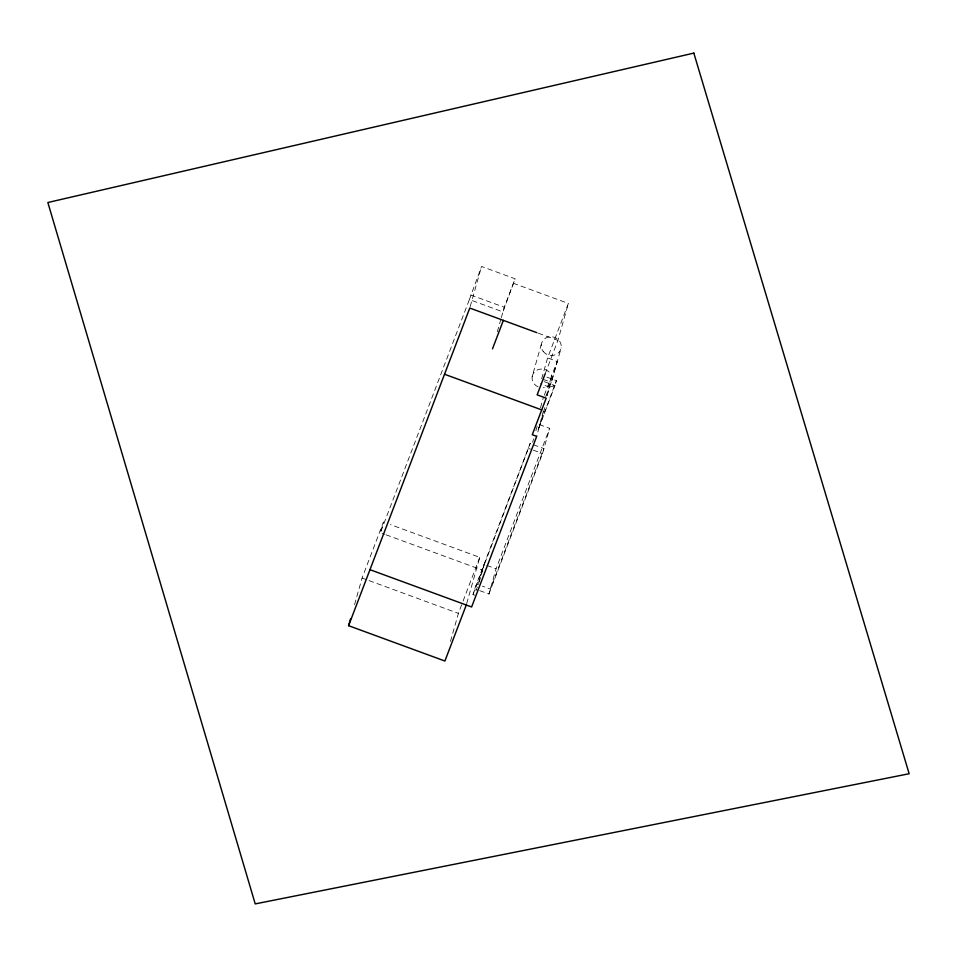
<?xml version="1.0" encoding="UTF-8"?>
<svg xmlns="http://www.w3.org/2000/svg" width="957" height="957" viewBox="0 0 957 957"><rect width="100%" height="100%" fill="white"/><g stroke="black" fill="none" stroke-linecap="round" stroke-linejoin="round"><path stroke-width="0.72" stroke-dasharray="4.79 3.59" d="M543.349 411.151L536.71 436.344M547.213 395.6L549.318 387.13L554.976 385.611L556.388 380.611L544.246 376.149M354.545 604.668L362.081 578.04L383.446 522.032L380.419 532.738L384.606 534.269M469.373 299.577L481.538 266.477L515.117 278.798L502.951 311.898L469.373 299.577L380.419 532.738M470.174 306.623L481.538 266.477M497.317 331.792L500.942 319.004M501.336 317.58L504.255 307.269L515.117 278.798M450.46 641.405L458.391 613.377L462.566 602.443M466.681 603.592L479.756 557.369L390.432 524.592M538.109 386.879A10.096 9.331 15.8 0 1 532.152 376.675L541.303 344.341M474.935 595.254L473.009 594.548L474.409 589.584L530.13 443.546L532.056 444.251L533.587 438.844M479.23 582.012L484.206 564.451L476.335 590.29L474.409 589.584M541.674 378.805L547.595 357.906L568.374 303.441L513.813 283.428M545.131 373.912L557.919 340.393L568.374 303.441M473.009 594.548L530.13 443.546M540.502 407.706L543.253 397.956M479.696 590.636L488.931 594.022L496.061 568.805L549.653 428.341L537.786 423.987M535.872 430.734L537.403 425.339M546.973 395.42L549.318 387.13L540.262 383.805M545.705 396.593L551.28 382.322L557.189 361.435L547.595 357.906M552.022 380.156L561.173 347.822M541.255 420.29L545.203 406.354M488.931 594.022L542.511 453.558L549.653 428.341M532.152 376.675L532.87 374.343A10.096 9.331 15.8 0 1 550.143 373.122A10.096 9.331 15.8 0 1 543.253 387.776M463.08 601.08L479.756 557.369M544.294 395.253L557.189 361.435M549.844 381.795L551.053 378.649M549.629 383.649L548.433 386.795L554.976 385.611L537.894 430.375L556.388 380.611M470.677 294.947L504.255 307.269M538.324 333.203L557.919 340.393M543.038 379.295L551.28 382.322M544.186 381.652L554.976 385.611M533.372 444.73L543.923 448.606L490.331 589.069L482.424 586.163M528.719 448.498L530.645 449.204M533.288 450.173L542.511 453.558M486.838 565.42L496.061 568.805M386.006 534.784L482.077 570.025M478.464 584.715L476.538 584.009L475.139 588.962L477.065 589.679M362.081 578.04L367.667 580.086M369.055 580.6L458.391 613.377M543.181 351.375A10.096 9.331 15.8 0 0 560.455 350.142A10.096 9.331 15.8 0 0 550.072 336.708A10.096 9.331 15.8 0 0 543.181 351.375"/><path stroke-width="1.44" d="M466.274 605.015L444.909 661.024L348.599 625.687L350.585 618.689M348.599 625.687L469.779 308.058L536.925 332.689M492.496 348.838L503.358 320.368M545.131 373.912L537.14 394.858L546.196 398.184L532.259 434.705L536.71 436.344L471.622 606.977L369.964 569.678M444.527 374.235L541.722 409.895M693.825 53.102L47.85 202.513L255.22 903.898L909.15 773.734L693.825 53.102"/></g></svg>
